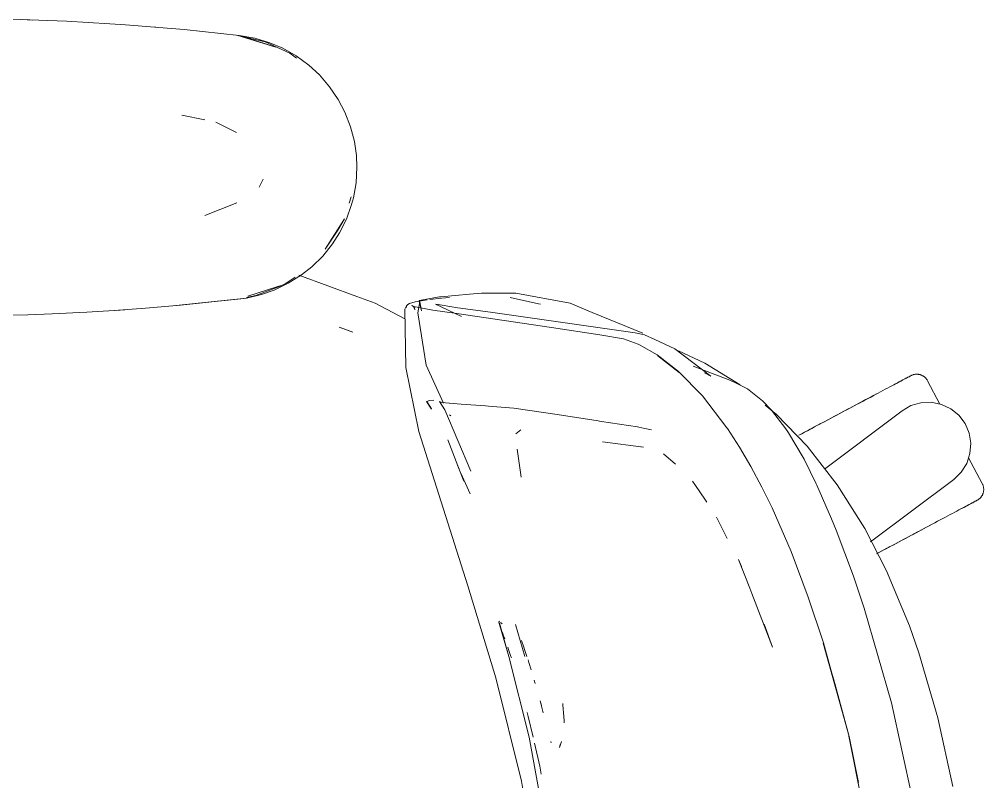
# Model space of a CAD drawing. Header units: millimetres. Extents: x 155927 to 326028, y -36033 to 97293.
# Drawn here: x 196384.7 to 196699, y 32209.6 to 32458 of the extents above; entities that cross this region are included whole.
import ezdxf

# ---------------------------------------------------------------- set-up
doc = ezdxf.new("R2010")
doc.units = ezdxf.units.MM
doc.header["$MEASUREMENT"] = 0
doc.layers.add('G-IMPT', color=8, linetype='CONTINUOUS', lineweight=9)
doc.layers.add('I-FURN', color=8, linetype='CONTINUOUS', lineweight=9)

msp = doc.modelspace()

# ---------------------------------------------------------------- linework, layer by layer
at = {"layer": 'G-IMPT'}
for p, q in [((196394, 32457.65), (196382.25, 32458.04)), ((196387.18, 32457.9), (196385.69, 32457.92)), ((196389.12, 32457.79), (196387.18, 32457.9)), ((196394, 32457.65), (196400.03, 32457.4)), ((196414.17, 32456.59), (196400.03, 32457.4)), ((196419.26, 32456.26), (196414.17, 32456.59)), ((196419.26, 32456.26), (196434.31, 32455.02)), ((196427.44, 32455.61), (196429.12, 32455.44)), ((196434.31, 32455.02), (196438.44, 32454.67)), ((196438.44, 32454.67), (196456.37, 32452.76)), ((196455.86, 32452.76), (196468.32, 32448.93)), ((196455.86, 32452.76), (196459.17, 32451.85)), ((196456.37, 32452.76), (196461.41, 32451.87)), ((196464.82, 32450.72), (196456.42, 32452.64)), ((196468.32, 32448.93), (196459.17, 32451.85)), ((196466.28, 32450.4), (196461.41, 32451.87)), ((196464.82, 32450.72), (196472.89, 32446.98)), ((196470.51, 32448.59), (196466.28, 32450.4)), ((196470.51, 32448.59), (196474.95, 32446.08)), ((196475, 32445.39), (196472.89, 32446.98)), ((196479.04, 32443.08), (196474.95, 32446.08)), ((196479.04, 32443.08), (196482.48, 32439.92)), ((196485.8, 32436.08), (196482.48, 32439.92)), ((196488.63, 32431.92), (196485.8, 32436.08)), ((196488.63, 32431.92), (196490.82, 32427.75)), ((196437.65, 32426.8), (196445.09, 32425.22)), ((196490.82, 32427.75), (196492.65, 32423.04)), ((196455.49, 32421.19), (196448.7, 32424.46)), ((196493.91, 32418.17), (196492.65, 32423.04)), ((196493.91, 32418.17), (196494.56, 32413.66)), ((196494.73, 32409.81), (196494.56, 32413.66)), ((196494.73, 32409.81), (196494.44, 32404.77)), ((196464.12, 32405.99), (196463.1, 32403.76)), ((196494.44, 32404.77), (196493.56, 32399.82)), ((196463.1, 32403.76), (196462.81, 32403.31)), ((196445.15, 32394.09), (196455.58, 32398.24)), ((196492.19, 32398.13), (196492.81, 32400.16)), ((196493.56, 32399.82), (196492.99, 32397.7)), ((196491.28, 32392.92), (196492.99, 32397.7)), ((196490.63, 32393.02), (196484.31, 32383.07)), ((196490.63, 32393.02), (196488.47, 32389.34)), ((196491.28, 32392.92), (196489.04, 32388.41)), ((196488.47, 32389.34), (196484.31, 32383.07)), ((196489.04, 32388.41), (196486.77, 32384.87)), ((196483.59, 32380.89), (196486.77, 32384.87)), ((196483.59, 32380.89), (196479.98, 32377.34)), ((196479.98, 32377.34), (196476.67, 32374.72)), ((196471.02, 32371.6), (196474.6, 32374.02)), ((196472.35, 32371.99), (196476.67, 32374.72)), ((196475.78, 32374.6), (196494.72, 32367.66)), ((196471.02, 32371.6), (196459.17, 32367.78)), ((196468.32, 32370.69), (196459.17, 32367.78)), ((196461.8, 32367.99), (196469.99, 32371.19)), ((196467.77, 32369.8), (196463.63, 32368.35)), ((196472.35, 32371.99), (196467.77, 32369.8)), ((196471.02, 32371.6), (196468.32, 32370.69)), ((196458.67, 32367.2), (196435.72, 32364.74)), ((196435.72, 32364.74), (196455.86, 32366.86)), ((196458.67, 32367.2), (196437.24, 32364.84)), ((196458.67, 32367.2), (196455.86, 32366.86)), ((196458.67, 32367.2), (196463.63, 32368.35)), ((196458.75, 32367.41), (196461.8, 32367.99)), ((196494.72, 32367.66), (196500.69, 32365.47)), ((196516.95, 32366.53), (196513.67, 32365.99)), ((196517.36, 32366.78), (196515.04, 32366.34)), ((196516.95, 32366.53), (196517.56, 32366.6)), ((196521.61, 32367.6), (196517.36, 32366.78)), ((196518.46, 32366.7), (196522.25, 32367.12)), ((196522.08, 32367.64), (196521.61, 32367.6)), ((196522.08, 32367.64), (196531.4, 32368.44)), ((196522.25, 32367.12), (196524.84, 32367.33)), ((196531.4, 32368.44), (196535.36, 32368.78)), ((196539.53, 32368.78), (196535.36, 32368.78)), ((196546.5, 32368.76), (196539.53, 32368.78)), ((196544.63, 32367.35), (196553.94, 32365.3)), ((196546.5, 32368.76), (196564.19, 32365.52)), ((196415.55, 32363.13), (196425.84, 32363.86)), ((196417.59, 32363.27), (196419.01, 32363.4)), ((196437.24, 32364.84), (196425.84, 32363.86)), ((196502.45, 32364.54), (196500.69, 32365.47)), ((196510.35, 32360.4), (196502.45, 32364.54)), ((196510.29, 32363.59), (196510.89, 32364.62)), ((196510.67, 32344.6), (196510.29, 32363.59)), ((196510.77, 32364), (196510.89, 32364.62)), ((196510.77, 32364), (196510.87, 32364.55)), ((196510.89, 32364.62), (196510.87, 32364.55)), ((196511.27, 32365.12), (196510.89, 32364.62)), ((196511.81, 32365.44), (196511.27, 32365.12)), ((196511.81, 32365.44), (196513.67, 32365.99)), ((196513.16, 32364.4), (196512.66, 32364.79)), ((196513.75, 32364.23), (196512.66, 32364.79)), ((196513.75, 32364.23), (196513.13, 32364.4)), ((196513.13, 32364.4), (196519.4, 32363.29)), ((196513.16, 32364.4), (196513.48, 32363.86)), ((196513.56, 32363.36), (196513.48, 32363.86)), ((196515.27, 32365.93), (196514.59, 32362.35)), ((196515.76, 32363.06), (196515.04, 32366.34)), ((196515.76, 32363.06), (196515.27, 32365.93)), ((196520.37, 32365.2), (196528.78, 32361.21)), ((196520.37, 32365.2), (196521.24, 32365.06)), ((196526.26, 32364.23), (196521.24, 32365.06)), ((196526.26, 32364.23), (196527.55, 32364.01)), ((196538.22, 32362.57), (196527.55, 32364.01)), ((196553.94, 32365.3), (196554.51, 32365.15)), ((196564.19, 32365.52), (196568.05, 32363.92)), ((196571.42, 32362.53), (196568.05, 32363.92)), ((196375.19, 32361.44), (196387.49, 32361.73)), ((196395.37, 32362.03), (196387.49, 32361.73)), ((196395.37, 32362.03), (196406.68, 32362.57)), ((196415.55, 32363.13), (196406.68, 32362.57)), ((196417.59, 32363.27), (196415.69, 32363.18)), ((196517.3, 32345.3), (196514.59, 32362.35)), ((196519.4, 32363.29), (196527.25, 32362.18)), ((196527.25, 32362.18), (196558.13, 32357.63)), ((196538.22, 32362.57), (196585.43, 32355.9)), ((196587.87, 32355.74), (196571.42, 32362.53)), ((196493.41, 32356.06), (196488.95, 32357.7)), ((196488.95, 32357.7), (196492.83, 32356.32)), ((196558.13, 32357.63), (196573.89, 32355.23)), ((196493.41, 32356.06), (196492.83, 32356.32)), ((196581.57, 32353.93), (196573.89, 32355.23)), ((196581.57, 32353.93), (196586.36, 32352.18)), ((196585.43, 32355.9), (196588.43, 32355.25)), ((196591.79, 32353.68), (196588.43, 32355.25)), ((196586.78, 32351.97), (196586.36, 32352.18)), ((196592.61, 32348.68), (196586.78, 32351.97)), ((196591.79, 32353.68), (196598.31, 32350.64)), ((196592.61, 32348.68), (196599.58, 32343.26)), ((196599.79, 32342.96), (196592.84, 32348.35)), ((196592.84, 32348.35), (196596.21, 32345.76)), ((196610.02, 32341.7), (196598.31, 32350.64)), ((196599.5, 32349.97), (196608.13, 32345.99)), ((196510.67, 32344.6), (196514.87, 32323.65)), ((196517.3, 32345.3), (196522.91, 32332.95)), ((196599.79, 32342.96), (196596.21, 32345.76)), ((196604.36, 32344.94), (196616.27, 32340.43)), ((196608.13, 32345.99), (196619.58, 32338.87)), ((196607.31, 32335.36), (196599.58, 32343.26)), ((196610.02, 32341.7), (196607.98, 32342.86)), ((196618.5, 32339.35), (196616.27, 32340.43)), ((196620.93, 32338.18), (196618.5, 32339.35)), ((196607.31, 32335.36), (196615.33, 32324.92)), ((196622.07, 32337.56), (196620.93, 32338.18)), ((196622.07, 32337.56), (196626.93, 32333.7)), ((196517.44, 32333.48), (196517.5, 32333.5)), ((196517.44, 32333.48), (196519.03, 32331.01)), ((196518.38, 32333.77), (196517.5, 32333.5)), ((196519.03, 32331.01), (196517.5, 32333.5)), ((196517.5, 32333.5), (196518.99, 32331.03)), ((196519.73, 32333.94), (196518.38, 32333.77)), ((196522.37, 32333.18), (196521.65, 32333.47)), ((196521.65, 32333.47), (196523.41, 32330.8)), ((196522.37, 32333.18), (196522.38, 32333.18)), ((196524.76, 32332.88), (196522.38, 32333.18)), ((196524.76, 32332.88), (196524.84, 32332.88)), ((196528.72, 32332.58), (196524.84, 32332.88)), ((196536.58, 32332.02), (196528.72, 32332.58)), ((196537.56, 32331.95), (196536.58, 32332.02)), ((196545.81, 32331.33), (196537.56, 32331.95)), ((196626.93, 32333.7), (196629.83, 32330.68)), ((196631.5, 32329.26), (196627.82, 32332.26)), ((196523.41, 32330.8), (196531.84, 32310.82)), ((196524.86, 32329.08), (196525.3, 32328.81)), ((196545.81, 32331.33), (196545.89, 32331.32)), ((196559.96, 32329.29), (196545.89, 32331.32)), ((196559.96, 32329.29), (196573.31, 32327.17)), ((196629.83, 32330.68), (196634.54, 32324.55)), ((196631.5, 32329.26), (196641.46, 32318.96)), ((196573.31, 32327.17), (196573.82, 32327.09)), ((196574.43, 32327), (196573.82, 32327.09)), ((196574.43, 32327), (196586.16, 32325.2)), ((196530.86, 32273.41), (196514.87, 32323.65)), ((196546.55, 32322.94), (196548.19, 32324.22)), ((196586.16, 32325.2), (196586.62, 32325.12)), ((196588.61, 32324.7), (196586.62, 32325.12)), ((196590.77, 32324.24), (196588.61, 32324.7)), ((196615.5, 32324.67), (196615.33, 32324.92)), ((196619.39, 32318.57), (196615.5, 32324.67)), ((196634.54, 32324.55), (196635.41, 32323.26)), ((196640.14, 32315.26), (196635.41, 32323.26)), ((196527.55, 32312.46), (196524.29, 32320.93)), ((196574.73, 32320.32), (196588.09, 32318.54)), ((196546.9, 32317.99), (196548.3, 32308.83)), ((196546.9, 32317.99), (196546.94, 32317.64)), ((196588.09, 32318.54), (196587.62, 32318.68)), ((196598.59, 32313.04), (196594.68, 32316.38)), ((196619.39, 32318.57), (196623.15, 32312.34)), ((196651.26, 32306.36), (196641.46, 32318.96)), ((196640.45, 32314.66), (196640.14, 32315.26)), ((196640.45, 32314.66), (196644.45, 32306.65)), ((196529.56, 32307.56), (196527.54, 32312.67)), ((196527.54, 32312.67), (196529.57, 32307.55)), ((196527.55, 32312.46), (196529.56, 32307.56)), ((196528.57, 32310.08), (196531.61, 32303.37)), ((196626.72, 32305.55), (196623.15, 32312.34)), ((196604.86, 32306.41), (196604.11, 32307.51)), ((196604.86, 32306.41), (196608.35, 32301.27)), ((196626.72, 32305.55), (196630.11, 32298.82)), ((196644.67, 32306.21), (196644.45, 32306.65)), ((196644.67, 32306.21), (196649.44, 32295.25)), ((196660.24, 32292.07), (196651.26, 32306.36)), ((196608.35, 32301.27), (196608.75, 32300.7)), ((196636.29, 32284.6), (196630.11, 32298.82)), ((196611.89, 32295.8), (196615.43, 32288.83)), ((196649.44, 32295.25), (196650.92, 32291.57)), ((196656.52, 32276.5), (196650.92, 32291.57)), ((196667.33, 32278.29), (196660.24, 32292.07)), ((196622.78, 32272.64), (196619.06, 32281.96)), ((196619.06, 32281.96), (196620.06, 32279.72)), ((196641.75, 32269.72), (196636.29, 32284.6)), ((196656.52, 32276.5), (196658.86, 32269.67)), ((196674.84, 32260.32), (196667.33, 32278.29)), ((196540.04, 32243.43), (196530.86, 32273.41)), ((196623.45, 32270.91), (196622.78, 32272.64)), ((196630.16, 32253.46), (196623.45, 32270.91)), ((196641.75, 32269.72), (196646.75, 32254.8)), ((196660.05, 32266.07), (196658.86, 32269.67)), ((196660.05, 32266.07), (196669, 32235.24)), ((196541, 32261.6), (196541.13, 32261.85)), ((196544.27, 32250.38), (196541, 32261.6)), ((196544.27, 32250.38), (196541.15, 32261.2)), ((196541.21, 32260.91), (196541.15, 32261.2)), ((196544.27, 32250.38), (196541.21, 32260.91)), ((196542.09, 32261.06), (196541.48, 32261.45)), ((196542.09, 32261.06), (196541.88, 32261.21)), ((196549.46, 32250.38), (196546.43, 32260.81)), ((196630.16, 32253.46), (196627.44, 32260.89)), ((196674.84, 32260.32), (196677.92, 32251.58)), ((196542.54, 32257.13), (196542.14, 32258.2)), ((196542.89, 32256.16), (196542.54, 32257.13)), ((196543.87, 32253.41), (196544.16, 32252.61)), ((196548.34, 32255.56), (196549.1, 32253.4)), ((196549.35, 32252.68), (196549.1, 32253.4)), ((196650.48, 32241.55), (196646.71, 32254.71)), ((196655.14, 32224.3), (196646.71, 32254.71)), ((196655.14, 32224.3), (196646.75, 32254.8)), ((196544.9, 32250.38), (196544.16, 32252.61)), ((196550.82, 32224.06), (196544.27, 32250.38)), ((196544.9, 32250.38), (196545.05, 32249.92)), ((196549.35, 32252.68), (196550.12, 32250.37)), ((196677.92, 32251.58), (196684.09, 32230.34)), ((196550.5, 32249.24), (196550.75, 32248.46)), ((196550.75, 32248.46), (196551.54, 32245.97)), ((196540.04, 32243.43), (196548.35, 32209.75)), ((196552.53, 32242.67), (196552.86, 32241.55)), ((196650.48, 32241.55), (196655.14, 32224.3)), ((196554.44, 32235.88), (196555.43, 32232.02)), ((196554.44, 32235.88), (196554.83, 32234.35)), ((196561.86, 32234.53), (196561.82, 32235.01)), ((196562.13, 32230.82), (196561.86, 32234.53)), ((196675.66, 32204.45), (196669, 32235.24)), ((196550.58, 32230.8), (196550.24, 32232.08)), ((196552.14, 32224.05), (196550.58, 32230.8)), ((196562.13, 32230.82), (196562.23, 32229.45)), ((196562.24, 32228.75), (196562.23, 32229.45)), ((196684.09, 32230.34), (196688.91, 32207.98)), ((196550.82, 32224.06), (196555.75, 32197.4)), ((196554.29, 32214.65), (196552.59, 32222.07)), ((196558.03, 32222.26), (196557.9, 32222.67)), ((196560.7, 32220.66), (196561.39, 32222.61)), ((196661.31, 32193.18), (196655.1, 32224.42)), ((196655.1, 32224.42), (196661.31, 32193.25)), ((196655.14, 32224.3), (196658.21, 32209.28)), ((196560.7, 32220.66), (196560.92, 32221.71)), ((196554.77, 32212.02), (196554.29, 32214.65)), ((196548.35, 32209.75), (196554.61, 32172.01))]:
    msp.add_line(p, q, dxfattribs=at)
at = {"layer": 'I-FURN'}
for p, q in [((196674.3, 32341.37), (196674.01, 32341.21)), ((196674.15, 32341.29), (196674.43, 32341.44)), ((196674.56, 32341.51), (196674.3, 32341.37)), ((196674.43, 32341.44), (196674.67, 32341.56)), ((196674.78, 32341.63), (196674.56, 32341.51)), ((196674.67, 32341.56), (196674.87, 32341.67)), ((196674.96, 32341.72), (196674.78, 32341.63)), ((196674.87, 32341.67), (196675.03, 32341.76)), ((196675.1, 32341.8), (196674.96, 32341.72)), ((196675.03, 32341.76), (196675.15, 32341.82)), ((196675.2, 32341.85), (196675.1, 32341.8)), ((196675.15, 32341.82), (196675.23, 32341.87)), ((196675.26, 32341.88), (196675.2, 32341.85)), ((196675.23, 32341.87), (196675.28, 32341.89)), ((196675.28, 32341.89), (196675.26, 32341.88)), ((196675.28, 32341.89), (196675.43, 32341.96)), ((196675.28, 32341.89), (196675.28, 32341.89)), ((196675.43, 32341.96), (196675.57, 32342.03)), ((196675.57, 32342.03), (196675.72, 32342.09)), ((196675.72, 32342.09), (196675.87, 32342.15)), ((196675.87, 32342.15), (196676.03, 32342.2)), ((196676.03, 32342.2), (196676.18, 32342.24)), ((196676.18, 32342.24), (196676.34, 32342.28)), ((196676.34, 32342.28), (196676.5, 32342.31)), ((196676.5, 32342.31), (196676.66, 32342.33)), ((196676.66, 32342.33), (196676.82, 32342.35)), ((196676.82, 32342.35), (196676.98, 32342.36)), ((196676.98, 32342.36), (196677.14, 32342.36)), ((196677.14, 32342.36), (196677.3, 32342.36)), ((196677.3, 32342.36), (196677.46, 32342.35)), ((196677.46, 32342.35), (196677.62, 32342.34)), ((196677.62, 32342.34), (196677.78, 32342.32)), ((196677.78, 32342.32), (196677.94, 32342.29)), ((196677.94, 32342.29), (196678.1, 32342.26)), ((196678.1, 32342.26), (196678.25, 32342.22)), ((196678.25, 32342.22), (196678.41, 32342.17)), ((196678.41, 32342.17), (196678.56, 32342.12)), ((196678.56, 32342.12), (196678.71, 32342.06)), ((196678.71, 32342.06), (196678.86, 32341.99)), ((196678.86, 32341.99), (196679, 32341.92)), ((196679, 32341.92), (196679.15, 32341.85)), ((196679.15, 32341.85), (196679.29, 32341.77)), ((196679.29, 32341.77), (196679.42, 32341.68)), ((196679.42, 32341.68), (196679.55, 32341.59)), ((196679.55, 32341.59), (196679.68, 32341.49)), ((196679.68, 32341.49), (196679.81, 32341.39)), ((196679.81, 32341.39), (196679.93, 32341.28)), ((196668.37, 32338.21), (196667.66, 32337.84)), ((196669.04, 32338.57), (196668.37, 32338.21)), ((196669.69, 32338.92), (196669.04, 32338.57)), ((196670.31, 32339.25), (196669.69, 32338.92)), ((196670.89, 32339.56), (196670.31, 32339.25)), ((196670.58, 32339.39), (196671.15, 32339.69)), ((196671.44, 32339.85), (196670.89, 32339.56)), ((196671.15, 32339.69), (196671.68, 32339.98)), ((196671.96, 32340.12), (196671.44, 32339.85)), ((196671.68, 32339.98), (196672.19, 32340.25)), ((196672.44, 32340.38), (196671.96, 32340.12)), ((196672.19, 32340.25), (196672.65, 32340.49)), ((196672.89, 32340.62), (196672.44, 32340.38)), ((196672.65, 32340.49), (196673.08, 32340.72)), ((196673.3, 32340.84), (196672.89, 32340.62)), ((196673.08, 32340.72), (196673.47, 32340.93)), ((196673.67, 32341.03), (196673.3, 32340.84)), ((196673.47, 32340.93), (196673.83, 32341.12)), ((196674.01, 32341.21), (196673.67, 32341.03)), ((196673.83, 32341.12), (196674.15, 32341.29)), ((196679.93, 32341.28), (196680.04, 32341.17)), ((196680.04, 32341.17), (196680.15, 32341.05)), ((196680.15, 32341.05), (196680.26, 32340.93)), ((196680.26, 32340.93), (196680.36, 32340.8)), ((196680.36, 32340.8), (196680.46, 32340.67)), ((196680.46, 32340.67), (196680.55, 32340.54)), ((196680.55, 32340.54), (196680.63, 32340.4)), ((196680.63, 32340.4), (196680.71, 32340.26)), ((196680.71, 32340.26), (196680.73, 32340.23)), ((196684.76, 32332.64), (196680.73, 32340.23)), ((196662.87, 32335.29), (196661.99, 32334.83)), ((196662.4, 32335.04), (196663.27, 32335.5)), ((196663.73, 32335.75), (196662.87, 32335.29)), ((196663.27, 32335.5), (196664.11, 32335.95)), ((196664.56, 32336.19), (196663.73, 32335.75)), ((196665.37, 32336.62), (196664.56, 32336.19)), ((196666.16, 32337.04), (196665.37, 32336.62)), ((196666.92, 32337.45), (196666.16, 32337.04)), ((196667.66, 32337.84), (196666.92, 32337.45)), ((196655.86, 32331.56), (196656.83, 32332.08)), ((196657.35, 32332.36), (196656.38, 32331.84)), ((196656.83, 32332.08), (196657.79, 32332.59)), ((196658.31, 32332.87), (196657.35, 32332.36)), ((196657.79, 32332.59), (196658.75, 32333.1)), ((196659.25, 32333.37), (196658.31, 32332.87)), ((196658.75, 32333.1), (196659.68, 32333.6)), ((196660.18, 32333.86), (196659.25, 32333.37)), ((196659.68, 32333.6), (196660.61, 32334.09)), ((196661.1, 32334.35), (196660.18, 32333.86)), ((196660.61, 32334.09), (196661.51, 32334.57)), ((196661.99, 32334.83), (196661.1, 32334.35)), ((196661.51, 32334.57), (196662.4, 32335.04)), ((196672.39, 32330.45), (196675.31, 32332.14)), ((196675.31, 32332.14), (196678.55, 32333.08)), ((196678.55, 32333.08), (196681.92, 32333.22)), ((196681.92, 32333.22), (196685.22, 32332.55)), ((196685.22, 32332.55), (196688.27, 32331.11)), ((196647.07, 32311.37), (196672.39, 32330.45)), ((196649.87, 32328.38), (196650.88, 32328.92)), ((196651.42, 32329.2), (196650.42, 32328.67)), ((196650.88, 32328.92), (196651.88, 32329.45)), ((196652.42, 32329.74), (196651.42, 32329.2)), ((196651.88, 32329.45), (196652.88, 32329.98)), ((196653.42, 32330.27), (196652.42, 32329.74)), ((196652.88, 32329.98), (196653.88, 32330.51)), ((196654.42, 32330.8), (196653.42, 32330.27)), ((196653.88, 32330.51), (196654.87, 32331.04)), ((196655.4, 32331.32), (196654.42, 32330.8)), ((196654.87, 32331.04), (196655.86, 32331.56)), ((196656.38, 32331.84), (196655.4, 32331.32)), ((196688.27, 32331.11), (196690.89, 32328.98)), ((196690.89, 32328.98), (196692.92, 32326.28)), ((196643.91, 32325.21), (196644.88, 32325.73)), ((196645.42, 32326.01), (196644.43, 32325.49)), ((196644.88, 32325.73), (196645.87, 32326.25)), ((196646.41, 32326.54), (196645.42, 32326.01)), ((196645.87, 32326.25), (196646.87, 32326.78)), ((196647.4, 32327.07), (196646.41, 32326.54)), ((196646.87, 32326.78), (196647.87, 32327.31)), ((196648.41, 32327.6), (196647.4, 32327.07)), ((196647.87, 32327.31), (196648.87, 32327.85)), ((196649.41, 32328.14), (196648.41, 32327.6)), ((196648.87, 32327.85), (196649.87, 32328.38)), ((196650.42, 32328.67), (196649.41, 32328.14)), ((196692.92, 32326.28), (196694.24, 32323.18)), ((196639.68, 32322.96), (196638.78, 32322.48)), ((196639.19, 32322.7), (196640.11, 32323.19)), ((196640.61, 32323.45), (196639.68, 32322.96)), ((196640.11, 32323.19), (196641.04, 32323.68)), ((196641.54, 32323.95), (196640.61, 32323.45)), ((196641.04, 32323.68), (196641.98, 32324.18)), ((196642.5, 32324.46), (196641.54, 32323.95)), ((196641.98, 32324.18), (196642.94, 32324.69)), ((196643.46, 32324.97), (196642.5, 32324.46)), ((196642.94, 32324.69), (196643.91, 32325.21)), ((196644.43, 32325.49), (196643.46, 32324.97)), ((196694.24, 32323.18), (196694.79, 32319.85)), ((196694.79, 32319.85), (196694.52, 32316.49)), ((196694.52, 32316.49), (196693.46, 32313.29)), ((196693.46, 32313.29), (196691.66, 32310.44)), ((196698.54, 32306.73), (196694.07, 32315.14)), ((196691.66, 32310.44), (196689.23, 32308.1)), ((196689.23, 32308.1), (196662.16, 32287.7)), ((196698.54, 32306.73), (196698.62, 32306.58)), ((196698.62, 32306.58), (196698.68, 32306.44)), ((196698.68, 32306.44), (196698.74, 32306.29)), ((196698.74, 32306.29), (196698.8, 32306.14)), ((196698.8, 32306.14), (196698.85, 32305.98)), ((196698.87, 32303.75), (196698.82, 32303.6)), ((196698.85, 32305.98), (196698.89, 32305.83)), ((196698.91, 32303.91), (196698.87, 32303.75)), ((196698.89, 32305.83), (196698.93, 32305.67)), ((196698.94, 32304.07), (196698.91, 32303.91)), ((196698.93, 32305.67), (196698.96, 32305.51)), ((196698.97, 32304.23), (196698.94, 32304.07)), ((196698.96, 32305.51), (196698.98, 32305.35)), ((196698.99, 32304.39), (196698.97, 32304.23)), ((196698.98, 32305.35), (196699, 32305.19)), ((196699.01, 32304.55), (196698.99, 32304.39)), ((196699, 32305.19), (196699.01, 32305.03)), ((196699.01, 32305.03), (196699.02, 32304.87)), ((196699.02, 32304.87), (196699.01, 32304.71)), ((196699.01, 32304.71), (196699.01, 32304.55)), ((196695.07, 32300.31), (196695.43, 32300.5)), ((196695.6, 32300.6), (196695.27, 32300.42)), ((196695.43, 32300.5), (196695.74, 32300.67)), ((196695.9, 32300.76), (196695.6, 32300.6)), ((196695.74, 32300.67), (196696.02, 32300.82)), ((196696.16, 32300.89), (196695.9, 32300.76)), ((196696.02, 32300.82), (196696.26, 32300.95)), ((196696.38, 32301.01), (196696.16, 32300.89)), ((196696.26, 32300.95), (196696.46, 32301.06)), ((196696.56, 32301.11), (196696.38, 32301.01)), ((196696.46, 32301.06), (196696.63, 32301.14)), ((196696.7, 32301.18), (196696.56, 32301.11)), ((196696.63, 32301.14), (196696.75, 32301.21)), ((196696.8, 32301.23), (196696.7, 32301.18)), ((196696.75, 32301.21), (196696.83, 32301.25)), ((196696.86, 32301.27), (196696.8, 32301.23)), ((196696.83, 32301.25), (196696.87, 32301.27)), ((196696.88, 32301.28), (196696.86, 32301.27)), ((196696.87, 32301.27), (196696.88, 32301.28)), ((196696.92, 32301.3), (196696.88, 32301.28)), ((196697.06, 32301.38), (196696.92, 32301.3)), ((196697.19, 32301.46), (196697.06, 32301.38)), ((196697.33, 32301.55), (196697.19, 32301.46)), ((196697.45, 32301.65), (196697.33, 32301.55)), ((196697.58, 32301.75), (196697.45, 32301.65)), ((196697.7, 32301.86), (196697.58, 32301.75)), ((196697.82, 32301.97), (196697.7, 32301.86)), ((196697.93, 32302.08), (196697.82, 32301.97)), ((196698.04, 32302.2), (196697.93, 32302.08)), ((196698.14, 32302.33), (196698.04, 32302.2)), ((196698.24, 32302.46), (196698.14, 32302.33)), ((196698.33, 32302.59), (196698.24, 32302.46)), ((196698.42, 32302.72), (196698.33, 32302.59)), ((196698.5, 32302.86), (196698.42, 32302.72)), ((196698.58, 32303), (196698.5, 32302.86)), ((196698.65, 32303.15), (196698.58, 32303)), ((196698.71, 32303.3), (196698.65, 32303.15)), ((196698.77, 32303.45), (196698.71, 32303.3)), ((196698.82, 32303.6), (196698.77, 32303.45)), ((196688.86, 32297.01), (196689.58, 32297.4)), ((196689.58, 32297.4), (196690.28, 32297.77)), ((196690.28, 32297.77), (196690.94, 32298.12)), ((196690.94, 32298.12), (196691.57, 32298.46)), ((196691.57, 32298.46), (196692.18, 32298.78)), ((196692.49, 32298.94), (196691.9, 32298.63)), ((196692.18, 32298.78), (196692.74, 32299.08)), ((196693.04, 32299.23), (196692.49, 32298.94)), ((196692.74, 32299.08), (196693.28, 32299.36)), ((196693.55, 32299.51), (196693.04, 32299.23)), ((196693.28, 32299.36), (196693.78, 32299.63)), ((196694.04, 32299.77), (196693.55, 32299.51)), ((196693.78, 32299.63), (196694.25, 32299.88)), ((196694.48, 32300), (196694.04, 32299.77)), ((196694.25, 32299.88), (196694.68, 32300.11)), ((196694.89, 32300.22), (196694.48, 32300)), ((196694.68, 32300.11), (196695.07, 32300.31)), ((196695.27, 32300.42), (196694.89, 32300.22)), ((196683.11, 32293.95), (196683.99, 32294.43)), ((196683.99, 32294.43), (196684.86, 32294.89)), ((196684.86, 32294.89), (196685.71, 32295.34)), ((196685.71, 32295.34), (196686.53, 32295.78)), ((196686.53, 32295.78), (196687.33, 32296.2)), ((196687.33, 32296.2), (196688.11, 32296.61)), ((196688.11, 32296.61), (196688.86, 32297.01)), ((196677.98, 32291.23), (196677, 32290.71)), ((196677.45, 32290.95), (196678.43, 32291.47)), ((196678.95, 32291.74), (196677.98, 32291.23)), ((196678.43, 32291.47), (196679.39, 32291.98)), ((196679.9, 32292.25), (196678.95, 32291.74)), ((196679.39, 32291.98), (196680.34, 32292.48)), ((196680.85, 32292.75), (196679.9, 32292.25)), ((196680.34, 32292.48), (196681.28, 32292.98)), ((196681.78, 32293.25), (196680.85, 32292.75)), ((196681.28, 32292.98), (196682.2, 32293.47)), ((196682.69, 32293.73), (196681.78, 32293.25)), ((196682.2, 32293.47), (196683.11, 32293.95)), ((196672.01, 32288.05), (196671.01, 32287.52)), ((196671.47, 32287.77), (196672.47, 32288.3)), ((196673.02, 32288.59), (196672.01, 32288.05)), ((196672.47, 32288.3), (196673.48, 32288.83)), ((196674.02, 32289.12), (196673.02, 32288.59)), ((196673.48, 32288.83), (196674.48, 32289.37)), ((196675.02, 32289.65), (196674.02, 32289.12)), ((196674.48, 32289.37), (196675.48, 32289.9)), ((196676.01, 32290.18), (196675.02, 32289.65)), ((196675.48, 32289.9), (196676.47, 32290.42)), ((196677, 32290.71), (196676.01, 32290.18)), ((196676.47, 32290.42), (196677.45, 32290.95)), ((196666.03, 32284.87), (196665.05, 32284.36)), ((196665.5, 32284.59), (196666.48, 32285.11)), ((196667.01, 32285.4), (196666.03, 32284.87)), ((196666.48, 32285.11), (196667.47, 32285.64)), ((196668, 32285.92), (196667.01, 32285.4)), ((196667.47, 32285.64), (196668.46, 32286.17)), ((196669, 32286.45), (196668, 32285.92)), ((196668.46, 32286.17), (196669.46, 32286.7)), ((196670, 32286.99), (196669, 32286.45)), ((196669.46, 32286.7), (196670.46, 32287.23)), ((196671.01, 32287.52), (196670, 32286.99)), ((196670.46, 32287.23), (196671.47, 32287.77)), ((196665.05, 32284.36), (196664.09, 32283.84)), ((196664.53, 32284.08), (196665.5, 32284.59))]:
    msp.add_line(p, q, dxfattribs=at)

doc.saveas('drawing.dxf')
